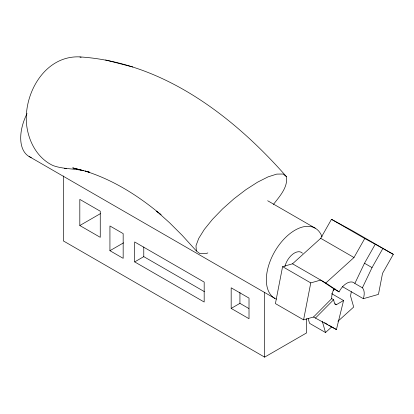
<?xml version="1.0" encoding="UTF-8"?>
<svg xmlns="http://www.w3.org/2000/svg" width="414" height="414" viewBox="0 0 414 414"><rect width="100%" height="100%" fill="white"/><g stroke="black" fill="none" stroke-linecap="round" stroke-linejoin="round"><path stroke-width="0.62" d="M282.591 266.647L275.413 303.586L303.581 319.851L313.517 317.015L331.733 298.623A14.066 8.12 -60 0 1 333.974 288.931L320.695 280.071L310.759 282.907L282.591 266.647L292.527 263.806L320.715 238.314L331.474 219.316L352.485 230.764L393.3 254.331L382.541 273.323L378.453 294.38L363.326 298.696L342.347 286.586M303.581 319.851L310.759 282.907M351.351 291.647L350.518 295.922L353.696 307.033L337.927 321.29M313.517 317.015L336.422 329.554L343.558 300.528L331.635 293.645M333.974 288.931L339.076 291.875A14.066 8.12 -60 0 1 354.845 283.445L364.491 263.242L375.25 244.25L393.3 254.331M363.326 298.696A14.066 8.12 -60 0 0 362.395 287.802L372.036 267.599L382.795 248.607M292.527 263.806L325.797 283.016L353.986 257.518L364.744 238.526L375.25 244.25M273.468 204.397C279.543 196.402 288.072 187.428 286.457 176.643C233.258 116.096 162.552 61.981 79.322 56.868C45.142 55.673 23.95 92.71 26.465 123.496C28.105 140.703 36.887 157.988 53.064 165.584C62.897 169.129 73.34 168.493 83.457 170.661L72.719 167.882L89.414 172.188M315.411 318.107L333.627 299.72L331.733 298.623M308.125 318.371L309.532 323.308L325.507 332.53L331.717 326.91M79.814 225.532L100.255 237.331L100.255 211.197L79.814 199.393L79.814 225.532L100.385 213.655M109.933 250.698L123.165 258.341L123.165 233.615L109.933 225.972L109.933 250.698L123.532 242.847M134.679 261.902L204.18 302.023L204.18 282.094L134.679 241.967L134.679 261.902L143.777 256.649L204.381 291.637M231.172 308.409L249.016 318.713L249.016 298.106L231.172 287.808L231.172 308.409L239.923 303.358L248.845 308.508M333.146 290.266L335.252 289.055M334.533 303.814L336.199 304.776L343.558 300.528M63.321 175.96L63.321 240.896L264.639 357.132L306.614 332.897L306.614 318.728M207.854 252.944L206.11 253.497L199.822 253.585L196.365 250.962L182.263 235.426L169.6 222.789L156.616 211.119L158.588 212.744M64.47 168.451L66.354 168.301M79.923 57.023L81.123 57.323M132.827 66.985L105.596 59.983M89.331 172.146L85.103 171.049C113.26 179.857 138.602 195.91 161.062 214.794L159.576 213.557M331.474 219.316L364.744 238.526M267.667 200.738L315.23 228.197M364.491 263.242L372.036 267.599M320.715 238.314L353.986 257.518M354.845 283.445L362.395 287.802M324.498 322.672L327.753 324.55M328.835 325.176L336.422 329.554M29.084 156.502L274.736 298.328M325.797 283.016L339.076 291.875M336.199 304.776L335.423 304.259L334.207 302.308L333.627 299.72M286.457 176.643L283 174.02L276.712 174.108L268.013 176.897L257.503 182.207L245.9 189.669L233.988 198.772L222.582 208.904L212.46 219.368L204.309 229.449L198.689 238.469L195.977 245.807L196.365 250.962M322.33 321.419L325.507 332.53M264.639 292.196L264.639 357.132M239.923 292.408L239.923 303.358M143.777 247.003L143.777 256.649M31.309 157.532A40.489 23.375 -60 0 1 27.029 113.586M276.381 299.136A40.489 23.375 -60 0 1 278.855 245.259A40.489 23.375 -60 0 1 322.04 236.839M284.873 266.657A14.066 8.12 -60 0 1 292.801 254.118A14.066 8.12 -60 0 1 302.489 253.218"/></g></svg>
